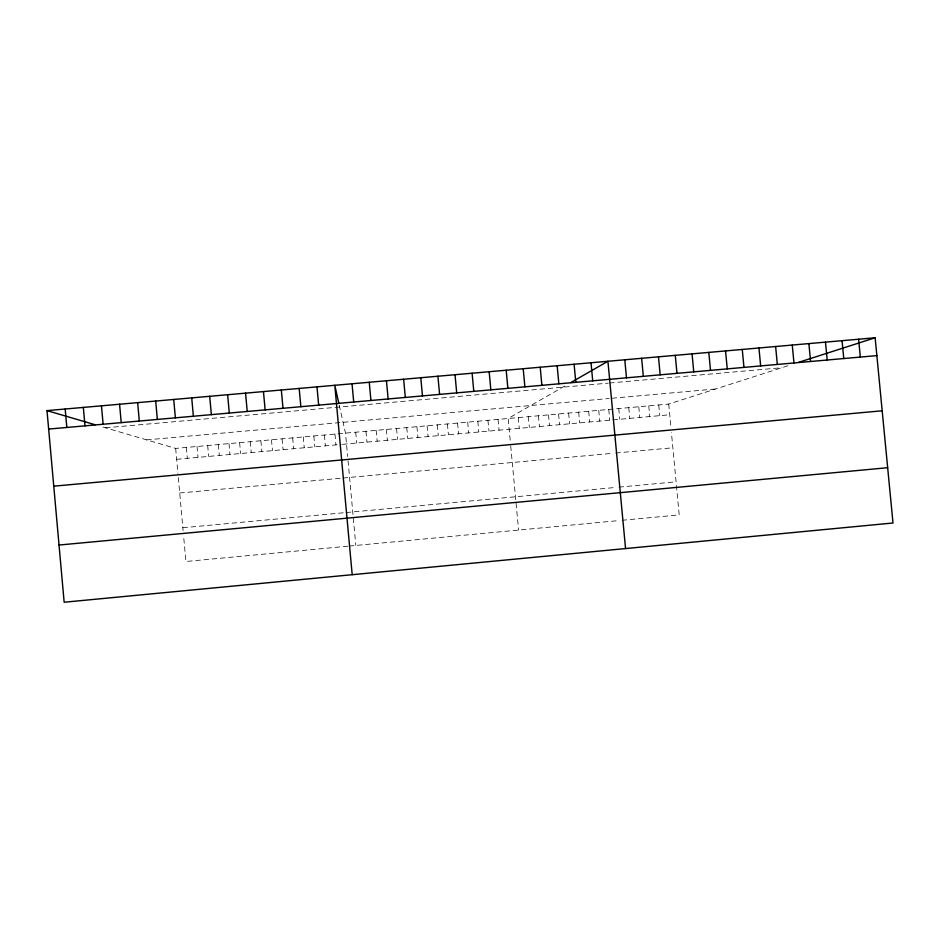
<?xml version="1.0" encoding="UTF-8"?>
<svg xmlns="http://www.w3.org/2000/svg" width="940" height="940" viewBox="0 0 940 940"><rect width="100%" height="100%" fill="white"/><g stroke="black" fill="none" stroke-linecap="round" stroke-linejoin="round"><path stroke-width="0.7" stroke-dasharray="4.7 3.53" d="M564.729 386.046L508.164 418.5L510.455 443.104M102.989 427.054L175.662 448.404L668.716 404.059L788.754 365.507M182.854 527.751L344.839 512.664M346.155 512.547L616.1 487.413M618.955 487.143L676.083 481.832M347.918 546.187L185.909 561.497L183.617 536.188M349.234 546.07L619.213 520.56M622.08 520.29L679.209 514.897L671.43 432.635M179.704 493.007L341.666 478.155M342.982 478.037L612.88 453.28M615.747 453.021L672.864 447.781M176.65 459.308L341.22 444.432M342.536 444.315L669.738 414.752M105.515 427.806L608.298 383.132M609.672 383.003L781.951 367.693M146.675 439.885L609.144 398.501M612.034 398.243L715.716 388.972M339.223 405.093L345.497 433.129L347.647 456.511M668.716 404.059L670.902 427.136M658.752 404.964L659.763 415.645M648.764 405.857L649.775 416.549M638.777 406.762L639.788 417.454M628.778 407.654L629.788 418.359M618.767 408.559L619.777 419.264M608.756 409.452L609.766 420.168M598.733 410.357L599.744 421.073M588.698 411.262L589.709 421.978M578.664 412.166L579.674 422.882M568.618 413.06L569.628 423.799M558.56 413.964L559.57 424.704M548.502 414.869L549.501 425.609M538.42 415.786L539.431 426.525M528.351 416.69L529.349 427.43M518.257 417.595L519.268 428.346M510.714 445.877L518.574 530.066M498.059 419.405L499.058 430.168M487.942 420.321L488.953 431.084M477.826 421.226L478.824 432.001M467.697 422.142L468.696 432.917M457.557 423.047L458.555 433.834M447.416 423.964L448.415 434.75M437.264 424.88L438.263 435.666M427.101 425.785L428.099 436.583M416.925 426.701L417.924 437.5M406.75 427.618L407.748 438.416M396.562 428.534L397.561 439.344M386.363 429.451L387.362 440.261M376.164 430.367L377.163 441.189M365.954 431.284L366.941 442.106M355.731 432.212L356.73 443.034M348.035 460.694L355.825 545.447M334.957 434.08L335.944 444.914M324.394 435.02L325.393 445.865M313.831 435.972L314.829 446.817M303.256 436.924L304.255 447.769M292.669 437.876L293.668 448.733M282.082 438.827L283.069 449.684M271.484 439.779L272.471 450.648M260.874 440.743L261.861 451.599M250.251 441.694L251.238 452.563M239.618 442.646L240.617 453.527M228.984 443.61L229.971 454.478M218.339 444.561L219.326 455.442M207.681 445.525L208.668 456.405M197.024 446.477L198.011 457.369M186.343 447.44L187.33 458.332M175.662 448.404L177.918 473.337M178.306 477.555L183.1 530.56"/><path stroke-width="1.41" d="M570.85 382.533L607.922 361.277L625.558 548.561M798.648 362.335L875.14 337.765L893 522.993L64.155 602.235L47 410.615L875.14 337.765M59.032 545.036L887.666 467.709M53.768 486.168L882.178 410.792M48.657 429.075L876.867 355.614M47 410.615L95.081 424.739M338.776 403.119L334.793 385.294L352.195 574.692M858.608 339.223L860.323 357.082M842.052 340.68L843.768 358.551M825.473 342.137L827.2 360.02M808.882 343.594L810.597 361.489M792.255 345.062L793.971 362.969M775.618 346.519L777.321 364.438M758.944 347.988L760.66 365.919M742.259 349.457L743.963 367.399M725.539 350.926L727.255 368.88M708.807 352.394L710.511 370.372M692.052 353.875L693.755 371.852M675.273 355.344L676.976 373.345M658.47 356.824L660.174 374.837M641.632 358.305L643.336 376.329M624.783 359.785L626.486 377.821M591.025 362.758L592.717 380.818M574.105 364.25L575.797 382.322M557.162 365.742L558.854 383.826M540.195 367.235L541.887 385.329M523.204 368.727L524.896 386.834M506.19 370.219L507.882 388.338M489.164 371.723L490.845 389.853M472.103 373.215L473.795 391.369M455.019 374.719L456.711 392.885M437.911 376.223L439.603 394.401M420.791 377.739L422.471 395.916M403.636 379.243L405.316 397.444M386.457 380.759L388.138 398.96M369.255 382.263L370.936 400.487M352.03 383.779L353.71 402.014M316.991 386.869L318.672 405.128M299.179 388.431L300.847 406.703M281.33 390.006L282.999 408.289M263.459 391.569L265.127 409.875M245.563 393.143L247.232 411.462M227.633 394.73L229.301 413.048M209.691 396.304L211.359 414.646M191.713 397.89L193.382 416.244M173.724 399.465L175.38 417.83M155.688 401.051L157.356 419.44M137.639 402.637L139.308 421.038M119.568 404.235L121.225 422.636M101.461 405.822L103.118 424.245M83.331 407.42L84.988 425.855M65.177 409.018L66.834 427.465"/></g></svg>
